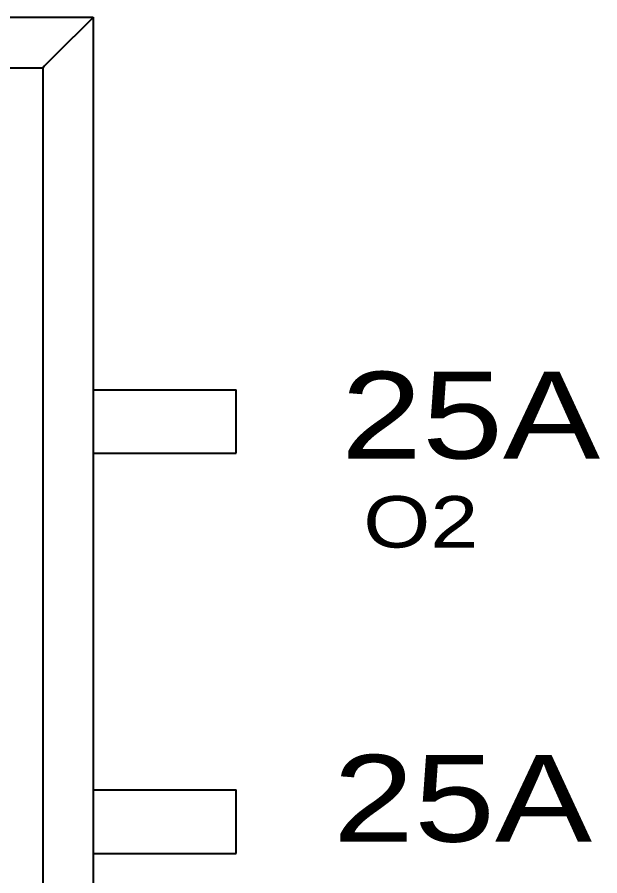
# Model space of a CAD drawing. Header units: millimetres. Extents: x 10903 to 284569, y 2319 to 62017.
# Drawn here: x 239667 to 240176, y 20437 to 21188 of the extents above; entities that cross this region are included whole.
import ezdxf

# ---------------------------------------------------------------- set-up
doc = ezdxf.new("R2010")
doc.units = ezdxf.units.MM
doc.layers.add('cps', color=7, linetype='Continuous')
doc.styles.add('SANSSERIF', font='sas_____.pfb', dxfattribs={"height": 10})

msp = doc.modelspace()

# ---------------------------------------------------------------- linework, layer by layer
at = {"layer": 'cps'}
for p, q in [((238638.08, 21188.2), (239733.08, 21188.2)), ((239700.15, 21155.27), (239732.01, 21187.13)), ((239732.01, 21187.13), (239700.15, 21155.27)), ((239732.38, 21187.51), (239732.01, 21187.13)), ((239732.01, 21187.13), (239732.38, 21187.51)), ((239732.38, 21187.51), (239733.08, 21188.2)), ((239733.08, 21188.2), (239732.38, 21187.51)), ((239733.08, 21188.2), (239733.08, 18831.5)), ((239699.22, 21154.34), (239690.08, 21145.2)), ((239690.08, 21145.2), (239699.22, 21154.34)), ((239700.15, 21155.27), (239699.22, 21154.34)), ((239699.22, 21154.34), (239700.15, 21155.27)), ((238682.33, 21143.95), (239688.83, 21143.95)), ((239688.83, 21143.95), (239690.08, 21145.2)), ((239690.08, 21145.2), (239688.83, 21143.95)), ((239688.83, 21143.95), (239688.83, 18875.75)), ((239733.08, 20862.23), (239858.08, 20862.23)), ((239858.08, 20806.68), (239858.08, 20862.23)), ((239733.08, 20806.68), (239858.08, 20806.68)), ((239733.08, 20512.23), (239858.08, 20512.23)), ((239858.08, 20456.68), (239858.08, 20512.23)), ((239733.08, 20456.68), (239858.08, 20456.68))]:
    msp.add_line(p, q, dxfattribs=at)

# ---------------------------------------------------------------- texts
at = {"layer": 'cps', "style": 'SANSSERIF', "width": 1.2}
for s, height, p in [('25A', 75.937, (239949.86, 20802.07)), ('O2', 45, (239969.19, 20724.23)), ('25A', 75.937, (239942.81, 20466.88))]:
    msp.add_text(s, height=height, dxfattribs=at).set_placement(p)

doc.saveas('drawing.dxf')
